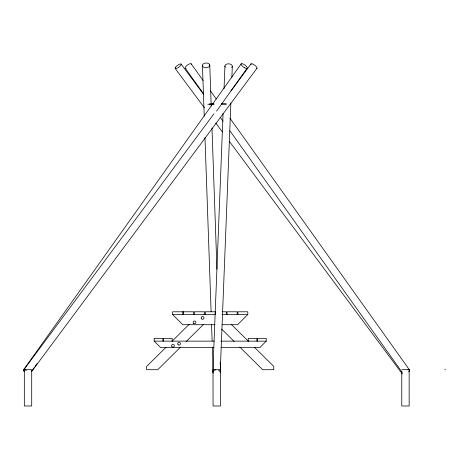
<?xml version="1.0" encoding="UTF-8"?>
<svg xmlns="http://www.w3.org/2000/svg" width="469" height="469" viewBox="0 0 469 469"><rect width="100%" height="100%" fill="white"/><g stroke="black" fill="none" stroke-linecap="round" stroke-linejoin="round"><path stroke-width="0.7" d="M212.844 372.005L223.062 113.574M224.041 88.688L224.938 65.988M220.213 372.392L230.859 102.981M231.874 77.362L232.307 66.381M23.608 369.807L241.23 63.79M31.587 371.26L34.137 367.684M34.982 366.488L37.104 363.51M216.549 111.182L247.093 68.234M23.696 369.912L213.94 113.82M230.959 90.916L251.032 63.895M31.863 371.266L257.018 68.187M237.912 314.552L237.912 311.785L247.796 311.785L247.796 314.552L237.654 324.7L222.288 324.7M257.551 341.139L257.551 338.372L266.245 338.372L266.245 341.139L259.791 347.593L221.151 347.593M166.055 347.212L146.633 366.447L146.633 369.678L157.736 369.73L180.594 347.089M172.082 341.244L189.265 324.231M186.31 341.432L203.458 324.454M226.205 103.561L221.345 103.708M226.404 104.347L221.444 104.499M214.034 103.831L209.526 103.854M213.993 104.622L209.403 104.651M207.767 104.259L209.467 104.253M222.675 311.785L226.298 311.785L226.298 314.552M193.656 314.552L193.656 311.785L172.633 311.785L172.633 314.552L215.418 314.552L215.418 311.785L205.27 311.785L205.27 314.552M221.948 314.552L247.796 314.552M214.972 324.7L182.775 324.7L172.633 314.552M162.878 341.139L162.878 338.372L154.184 338.372L154.184 341.139L214.245 341.139M220.835 341.139L266.245 341.139M213.858 347.593L160.638 347.593L154.184 341.139M24.329 369.678L31.581 369.678M401.904 369.678L409.156 369.678L409.156 405.99L401.775 405.99L401.775 371.126M444.759 369.678L445.55 369.678M203.956 314.523L205.352 314.529M231.205 324.272L248.347 341.244M254.579 347.418L273.796 366.447L273.796 369.678L262.693 369.73L239.829 347.089M221.644 329.086L234.119 341.432M181.122 64.106L203.833 94.65M175.177 68.48L204.443 107.829M215.799 123.101L222.353 131.912M229.341 141.31L402.296 373.904M191.194 63.825L203.106 80.527M210.335 90.664L216.291 99.018M229.904 118.106L409.425 369.836M185.267 68.204L203.558 93.853M220.577 117.713L223.127 121.295M229.933 130.839L402.22 372.427M251.191 64.687L251.009 64.23A3.688 1.102 36.6 0 1 254.902 65.32A3.688 1.102 36.6 0 1 256.379 68.404M209.76 64.968L211.202 105.965M211.976 127.931L216.942 269.224M220.207 362.197L220.512 370.985M202.456 65.783L204.232 116.294M204.982 137.528L211.103 311.762M211.537 324.208L212.129 341.045M212.363 347.635L213.161 370.328M256.901 341.139L256.901 338.372L248.207 338.372L248.207 341.139M237.179 314.552L237.179 311.785L227.031 311.785L227.031 314.552M204.537 314.552L204.537 311.785L194.389 311.785L194.389 314.552M183.508 311.785L183.508 314.552M182.775 311.785L182.775 314.552M172.187 341.139L172.187 338.372L163.511 338.372L163.511 341.139M31.704 370.404L31.704 405.99L24.329 405.99L24.329 370.404M213.254 373.213A3.688 2.368 2.3 0 1 215.74 369.865M218.519 370.246A3.688 2.368 2.3 0 1 220.131 371.776M225.349 67.196A3.688 2.368 2.3 0 1 228.796 63.819A3.688 2.368 2.3 0 1 231.733 67.536M24.212 371.636A3.688 1.26 35.4 0 1 23.96 369.666M24.23 371.255A3.688 1.102 36.6 0 1 23.855 370.703L23.673 370.246A3.688 1.102 36.6 0 1 26.381 370.528M220.26 370.393A3.688 2.368 -2 0 1 220.283 372.204M407.936 369.836A3.688 1.249 -35.5 0 1 408.704 371.718M186.099 68.363A3.688 1.249 -35.5 0 1 187.354 65.109A3.688 1.249 -35.5 0 1 191.235 64.57M175.277 67.724L175.125 68.163A3.688 1.096 -36.6 0 0 179.264 66.815A3.688 1.096 -36.6 0 0 180.237 63.972A3.688 1.096 -36.6 0 0 175.277 67.724M220.43 369.678L213.008 369.678L213.055 405.99L220.43 405.99L220.43 369.678M244.765 67.847L243.962 67.395A3.688 1.26 35.4 0 1 241.447 63.684A3.688 1.26 35.4 0 1 246.653 66.604A3.688 1.26 35.4 0 1 244.765 67.847M209.502 64.376L209.016 63.854A3.688 2.368 -2 0 0 202.825 64.364A3.688 2.368 -2 0 0 205.985 67.747A3.688 2.368 -2 0 0 209.502 64.376M172.129 346.89A1.384 1.384 0 0 0 174.321 345.923A1.384 1.384 0 0 0 172.393 344.51A1.384 1.384 0 0 0 172.129 346.89M178.226 344.838A1.384 1.384 0 0 0 180.418 343.871A1.384 1.384 0 0 0 178.484 342.458A1.384 1.384 0 0 0 178.226 344.838M193.691 323.481A1.384 1.384 0 0 0 195.884 322.514A1.384 1.384 0 0 0 193.955 321.095A1.384 1.384 0 0 0 193.691 323.481M201.776 318.979A1.384 1.384 0 0 0 203.968 318.011A1.384 1.384 0 0 0 202.033 316.593A1.384 1.384 0 0 0 201.776 318.979"/></g></svg>
